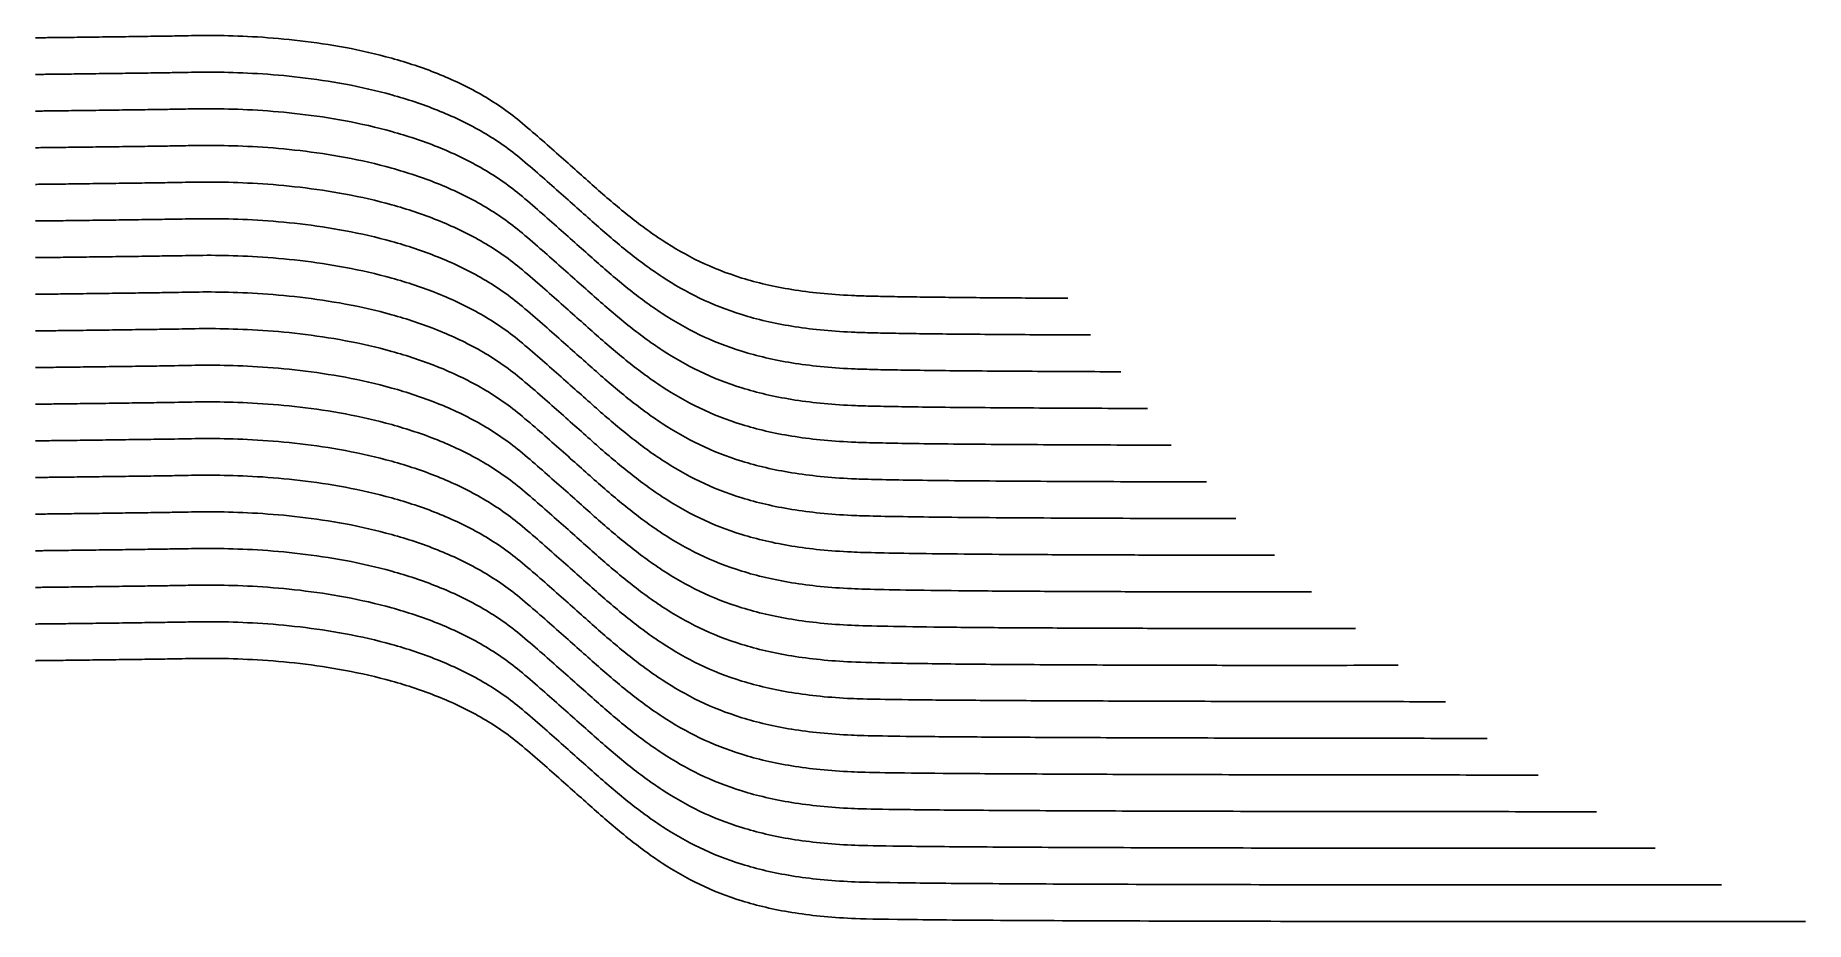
# Model space of a CAD drawing. Extents: x -13.6 to 72.9, y -83.1 to -39.8.
import ezdxf

# ---------------------------------------------------------------- set-up
doc = ezdxf.new("R2010")
doc.units = 0
doc.layers.add('LAYER_5', color=7, linetype='CONTINUOUS')

msp = doc.modelspace()

# ---------------------------------------------------------------- linework, layer by layer
at = {"layer": 'LAYER_5', "color": 250}
for points in [[(-13.601, -39.915), (-13.601, -39.915), (-13.503, -39.913), (-13.33, -39.911), (-13.156, -39.909), (-12.907, -39.906), (-12.604, -39.903), (-12.302, -39.899), (-11.946, -39.895), (-11.558, -39.89), (-11.17, -39.885), (-10.751, -39.88), (-10.322, -39.874), (-9.893, -39.869), (-9.455, -39.863), (-9.03, -39.857), (-8.604, -39.851), (-8.191, -39.846), (-7.813, -39.84), (-7.435, -39.835), (-7.091, -39.83), (-6.805, -39.825), (-6.518, -39.82), (-6.288, -39.816), (-6.137, -39.812), (-5.684, -39.802), (-5.165, -39.797), (-4.594, -39.806), (-4.023, -39.814), (-3.401, -39.835), (-2.742, -39.875), (-2.082, -39.915), (-1.385, -39.974), (-0.665, -40.057), (0.054, -40.141), (0.797, -40.251), (1.549, -40.391), (2.301, -40.532), (3.061, -40.704), (3.816, -40.914), (4.57, -41.124), (5.319, -41.371), (6.049, -41.663), (6.778, -41.955), (7.487, -42.29), (8.162, -42.676), (8.838, -43.062), (9.479, -43.498), (10.071, -43.991), (10.755, -44.56), (11.388, -45.113), (11.989, -45.647), (12.59, -46.181), (13.159, -46.696), (13.715, -47.187), (14.271, -47.677), (14.813, -48.144), (15.36, -48.583), (15.908, -49.022), (16.46, -49.432), (17.037, -49.81), (17.613, -50.188), (18.214, -50.534), (18.856, -50.843), (19.499, -51.151), (20.184, -51.423), (20.93, -51.654), (21.676, -51.885), (22.484, -52.075), (23.37, -52.219), (24.257, -52.363), (25.224, -52.461), (26.289, -52.51), (26.481, -52.519), (26.722, -52.527), (27.005, -52.535), (27.288, -52.543), (27.612, -52.551), (27.972, -52.558), (28.331, -52.565), (28.726, -52.571), (29.15, -52.577), (29.574, -52.584), (30.026, -52.589), (30.501, -52.595), (30.976, -52.6), (31.474, -52.605), (31.987, -52.61), (32.501, -52.615), (33.03, -52.619), (33.569, -52.623), (34.108, -52.627), (34.656, -52.631), (35.208, -52.634), (35.76, -52.638), (36.315, -52.641), (36.866, -52.643)], [(-13.601, -41.705), (-13.601, -41.705), (-13.503, -41.704), (-13.33, -41.702), (-13.156, -41.7), (-12.907, -41.697), (-12.604, -41.693), (-12.302, -41.69), (-11.946, -41.685), (-11.558, -41.68), (-11.17, -41.676), (-10.751, -41.67), (-10.322, -41.665), (-9.893, -41.659), (-9.455, -41.654), (-9.03, -41.648), (-8.604, -41.642), (-8.191, -41.637), (-7.813, -41.631), (-7.435, -41.626), (-7.091, -41.62), (-6.805, -41.616), (-6.518, -41.611), (-6.288, -41.607), (-6.137, -41.603), (-5.684, -41.592), (-5.165, -41.588), (-4.594, -41.596), (-4.023, -41.605), (-3.401, -41.626), (-2.742, -41.666), (-2.082, -41.705), (-1.385, -41.764), (-0.665, -41.848), (0.054, -41.932), (0.797, -42.041), (1.549, -42.182), (2.301, -42.323), (3.061, -42.495), (3.816, -42.705), (4.57, -42.914), (5.319, -43.162), (6.049, -43.454), (6.778, -43.745), (7.487, -44.081), (8.162, -44.467), (8.838, -44.853), (9.479, -45.289), (10.071, -45.782), (10.755, -46.35), (11.388, -46.904), (11.989, -47.438), (12.59, -47.972), (13.159, -48.487), (13.715, -48.977), (14.271, -49.468), (14.813, -49.935), (15.36, -50.374), (15.908, -50.812), (16.46, -51.223), (17.037, -51.601), (17.613, -51.979), (18.214, -52.325), (18.856, -52.633), (19.499, -52.942), (20.184, -53.214), (20.93, -53.445), (21.676, -53.676), (22.484, -53.865), (23.37, -54.009), (24.257, -54.153), (25.224, -54.252), (26.289, -54.301), (26.497, -54.31), (26.761, -54.319), (27.071, -54.328), (27.381, -54.336), (27.739, -54.344), (28.136, -54.352), (28.533, -54.359), (28.97, -54.366), (29.439, -54.373), (29.908, -54.379), (30.409, -54.385), (30.936, -54.391), (31.462, -54.397), (32.013, -54.402), (32.581, -54.406), (33.15, -54.411), (33.736, -54.416), (34.332, -54.42), (34.928, -54.424), (35.534, -54.427), (36.142, -54.43), (36.751, -54.434), (37.362, -54.437), (37.968, -54.439)], [(-13.601, -43.496), (-13.601, -43.496), (-13.503, -43.495), (-13.33, -43.493), (-13.156, -43.491), (-12.907, -43.488), (-12.604, -43.484), (-12.302, -43.48), (-11.946, -43.476), (-11.558, -43.471), (-11.17, -43.466), (-10.751, -43.461), (-10.322, -43.456), (-9.893, -43.45), (-9.455, -43.444), (-9.03, -43.439), (-8.604, -43.433), (-8.191, -43.427), (-7.813, -43.422), (-7.435, -43.416), (-7.091, -43.411), (-6.805, -43.406), (-6.518, -43.402), (-6.288, -43.397), (-6.137, -43.394), (-5.684, -43.383), (-5.165, -43.379), (-4.594, -43.387), (-4.023, -43.395), (-3.401, -43.416), (-2.742, -43.456), (-2.082, -43.496), (-1.385, -43.555), (-0.665, -43.639), (0.054, -43.723), (0.797, -43.832), (1.549, -43.973), (2.301, -44.113), (3.061, -44.286), (3.816, -44.495), (4.57, -44.705), (5.319, -44.953), (6.049, -45.244), (6.778, -45.536), (7.487, -45.872), (8.162, -46.258), (8.838, -46.644), (9.479, -47.08), (10.071, -47.572), (10.755, -48.141), (11.388, -48.695), (11.989, -49.229), (12.59, -49.763), (13.159, -50.277), (13.715, -50.768), (14.271, -51.259), (14.813, -51.726), (15.36, -52.164), (15.908, -52.603), (16.46, -53.014), (17.037, -53.392), (17.613, -53.77), (18.214, -54.115), (18.856, -54.424), (19.499, -54.733), (20.184, -55.005), (20.93, -55.236), (21.676, -55.466), (22.484, -55.656), (23.37, -55.8), (24.257, -55.944), (25.224, -56.043), (26.289, -56.092), (26.518, -56.102), (26.812, -56.112), (27.16, -56.121), (27.509, -56.13), (27.912, -56.139), (28.36, -56.147), (28.809, -56.155), (29.304, -56.162), (29.836, -56.169), (30.367, -56.176), (30.935, -56.182), (31.532, -56.188), (32.128, -56.194), (32.752, -56.199), (33.395, -56.204), (34.037, -56.209), (34.699, -56.213), (35.371, -56.217), (36.042, -56.221), (36.724, -56.224), (37.406, -56.228), (38.089, -56.231), (38.772, -56.233), (39.447, -56.236)], [(-13.601, -45.287), (-13.601, -45.287), (-13.503, -45.286), (-13.33, -45.284), (-13.156, -45.282), (-12.907, -45.279), (-12.604, -45.275), (-12.302, -45.271), (-11.946, -45.267), (-11.558, -45.262), (-11.17, -45.257), (-10.751, -45.252), (-10.322, -45.246), (-9.893, -45.241), (-9.455, -45.235), (-9.03, -45.229), (-8.604, -45.224), (-8.191, -45.218), (-7.813, -45.213), (-7.435, -45.207), (-7.091, -45.202), (-6.805, -45.197), (-6.518, -45.192), (-6.288, -45.188), (-6.137, -45.185), (-5.684, -45.174), (-5.165, -45.17), (-4.594, -45.178), (-4.023, -45.186), (-3.401, -45.207), (-2.742, -45.247), (-2.082, -45.287), (-1.385, -45.346), (-0.665, -45.43), (0.054, -45.514), (0.797, -45.623), (1.549, -45.764), (2.301, -45.904), (3.061, -46.076), (3.816, -46.286), (4.57, -46.496), (5.319, -46.744), (6.049, -47.035), (6.778, -47.327), (7.487, -47.662), (8.162, -48.048), (8.838, -48.434), (9.479, -48.87), (10.071, -49.363), (10.755, -49.932), (11.388, -50.485), (11.989, -51.019), (12.59, -51.554), (13.159, -52.068), (13.715, -52.559), (14.271, -53.05), (14.813, -53.516), (15.36, -53.955), (15.908, -54.394), (16.46, -54.804), (17.037, -55.183), (17.613, -55.561), (18.214, -55.906), (18.856, -56.215), (19.499, -56.524), (20.184, -56.796), (20.93, -57.026), (21.676, -57.257), (22.484, -57.447), (23.37, -57.591), (24.257, -57.735), (25.224, -57.834), (26.289, -57.882), (26.537, -57.894), (26.858, -57.904), (27.24, -57.914), (27.623, -57.924), (28.067, -57.933), (28.563, -57.942), (29.059, -57.95), (29.606, -57.958), (30.194, -57.965), (30.782, -57.972), (31.411, -57.979), (32.07, -57.984), (32.729, -57.99), (33.418, -57.996), (34.127, -58), (34.835, -58.005), (35.563, -58.009), (36.3, -58.013), (37.038, -58.017), (37.784, -58.02), (38.528, -58.023), (39.272, -58.026), (40.015, -58.028), (40.746, -58.03)], [(-13.601, -47.078), (-13.601, -47.078), (-13.503, -47.076), (-13.33, -47.074), (-13.156, -47.072), (-12.907, -47.069), (-12.604, -47.066), (-12.302, -47.062), (-11.946, -47.058), (-11.558, -47.053), (-11.17, -47.048), (-10.751, -47.043), (-10.322, -47.037), (-9.893, -47.032), (-9.455, -47.026), (-9.03, -47.02), (-8.604, -47.014), (-8.191, -47.009), (-7.813, -47.003), (-7.435, -46.998), (-7.091, -46.993), (-6.805, -46.988), (-6.518, -46.983), (-6.288, -46.979), (-6.137, -46.975), (-5.684, -46.965), (-5.165, -46.96), (-4.594, -46.969), (-4.023, -46.977), (-3.401, -46.998), (-2.742, -47.038), (-2.082, -47.078), (-1.385, -47.137), (-0.665, -47.221), (0.054, -47.304), (0.797, -47.414), (1.549, -47.554), (2.301, -47.695), (3.061, -47.867), (3.816, -48.077), (4.57, -48.287), (5.319, -48.534), (6.049, -48.826), (6.778, -49.118), (7.487, -49.453), (8.162, -49.839), (8.838, -50.225), (9.479, -50.661), (10.071, -51.154), (10.755, -51.723), (11.388, -52.276), (11.989, -52.81), (12.59, -53.344), (13.159, -53.859), (13.715, -54.35), (14.271, -54.84), (14.813, -55.307), (15.36, -55.746), (15.908, -56.185), (16.46, -56.595), (17.037, -56.973), (17.613, -57.351), (18.214, -57.697), (18.856, -58.006), (19.499, -58.314), (20.184, -58.586), (20.93, -58.817), (21.676, -59.048), (22.484, -59.238), (23.37, -59.382), (24.257, -59.526), (25.224, -59.624), (26.289, -59.673), (26.553, -59.685), (26.899, -59.696), (27.314, -59.707), (27.728, -59.717), (28.211, -59.727), (28.751, -59.736), (29.291, -59.744), (29.887, -59.752), (30.527, -59.76), (31.167, -59.767), (31.852, -59.774), (32.568, -59.78), (33.285, -59.786), (34.033, -59.791), (34.801, -59.796), (35.569, -59.801), (36.357, -59.805), (37.152, -59.808), (37.947, -59.812), (38.75, -59.815), (39.547, -59.817), (40.345, -59.82), (41.137, -59.822), (41.913, -59.824)], [(-13.601, -48.868), (-13.601, -48.868), (-13.503, -48.867), (-13.33, -48.865), (-13.156, -48.863), (-12.907, -48.86), (-12.604, -48.856), (-12.302, -48.853), (-11.946, -48.848), (-11.558, -48.843), (-11.17, -48.839), (-10.751, -48.833), (-10.322, -48.828), (-9.893, -48.822), (-9.455, -48.817), (-9.03, -48.811), (-8.604, -48.805), (-8.191, -48.8), (-7.813, -48.794), (-7.435, -48.789), (-7.091, -48.783), (-6.805, -48.779), (-6.518, -48.774), (-6.288, -48.77), (-6.137, -48.766), (-5.684, -48.755), (-5.165, -48.751), (-4.594, -48.759), (-4.023, -48.768), (-3.401, -48.789), (-2.742, -48.829), (-2.082, -48.868), (-1.385, -48.927), (-0.665, -49.011), (0.054, -49.095), (0.797, -49.204), (1.549, -49.345), (2.301, -49.486), (3.061, -49.658), (3.816, -49.868), (4.57, -50.078), (5.319, -50.325), (6.049, -50.617), (6.778, -50.908), (7.487, -51.244), (8.162, -51.63), (8.838, -52.016), (9.479, -52.452), (10.071, -52.945), (10.755, -53.513), (11.388, -54.067), (11.989, -54.601), (12.59, -55.135), (13.159, -55.65), (13.715, -56.14), (14.271, -56.631), (14.813, -57.098), (15.36, -57.537), (15.908, -57.975), (16.46, -58.386), (17.037, -58.764), (17.613, -59.142), (18.214, -59.488), (18.856, -59.796), (19.499, -60.105), (20.184, -60.377), (20.93, -60.608), (21.676, -60.839), (22.484, -61.028), (23.37, -61.172), (24.257, -61.316), (25.224, -61.415), (26.289, -61.464), (26.578, -61.477), (26.962, -61.489), (27.426, -61.5), (27.89, -61.512), (28.433, -61.522), (29.041, -61.531), (29.649, -61.541), (30.321, -61.549), (31.042, -61.557), (31.763, -61.564), (32.533, -61.571), (33.337, -61.577), (34.142, -61.583), (34.98, -61.588), (35.836, -61.593), (36.693, -61.597), (37.569, -61.601), (38.448, -61.605), (39.327, -61.608), (40.209, -61.611), (41.08, -61.613), (41.951, -61.615), (42.81, -61.616), (43.642, -61.618)], [(-13.601, -50.659), (-13.601, -50.659), (-13.503, -50.658), (-13.33, -50.656), (-13.156, -50.654), (-12.907, -50.651), (-12.604, -50.647), (-12.302, -50.643), (-11.946, -50.639), (-11.558, -50.634), (-11.17, -50.629), (-10.751, -50.624), (-10.322, -50.619), (-9.893, -50.613), (-9.455, -50.607), (-9.03, -50.602), (-8.604, -50.596), (-8.191, -50.59), (-7.813, -50.585), (-7.435, -50.579), (-7.091, -50.574), (-6.805, -50.569), (-6.518, -50.565), (-6.288, -50.56), (-6.137, -50.557), (-5.684, -50.546), (-5.165, -50.542), (-4.594, -50.55), (-4.023, -50.559), (-3.401, -50.579), (-2.742, -50.619), (-2.082, -50.659), (-1.385, -50.718), (-0.665, -50.802), (0.054, -50.886), (0.797, -50.995), (1.549, -51.136), (2.301, -51.276), (3.061, -51.449), (3.816, -51.658), (4.57, -51.868), (5.319, -52.116), (6.049, -52.407), (6.778, -52.699), (7.487, -53.035), (8.162, -53.421), (8.838, -53.807), (9.479, -54.243), (10.071, -54.736), (10.755, -55.304), (11.388, -55.858), (11.989, -56.392), (12.59, -56.926), (13.159, -57.44), (13.715, -57.931), (14.271, -58.422), (14.813, -58.889), (15.36, -59.327), (15.908, -59.766), (16.46, -60.177), (17.037, -60.555), (17.613, -60.933), (18.214, -61.278), (18.856, -61.587), (19.499, -61.896), (20.184, -62.168), (20.93, -62.399), (21.676, -62.629), (22.484, -62.819), (23.37, -62.963), (24.257, -63.107), (25.224, -63.206), (26.289, -63.255), (26.599, -63.269), (27.017, -63.282), (27.524, -63.294), (28.031, -63.306), (28.627, -63.316), (29.294, -63.326), (29.961, -63.336), (30.7, -63.344), (31.491, -63.352), (32.282, -63.36), (33.126, -63.367), (34.005, -63.373), (34.885, -63.379), (35.798, -63.384), (36.729, -63.388), (37.66, -63.393), (38.607, -63.396), (39.553, -63.399), (40.5, -63.402), (41.444, -63.405), (42.369, -63.406), (43.295, -63.408), (44.2, -63.409), (45.069, -63.41)], [(-13.601, -52.45), (-13.601, -52.45), (-13.503, -52.449), (-13.33, -52.447), (-13.156, -52.445), (-12.907, -52.442), (-12.604, -52.438), (-12.302, -52.434), (-11.946, -52.43), (-11.558, -52.425), (-11.17, -52.42), (-10.751, -52.415), (-10.322, -52.409), (-9.893, -52.404), (-9.455, -52.398), (-9.03, -52.392), (-8.604, -52.387), (-8.191, -52.381), (-7.813, -52.376), (-7.435, -52.37), (-7.091, -52.365), (-6.805, -52.36), (-6.518, -52.355), (-6.288, -52.351), (-6.137, -52.348), (-5.684, -52.337), (-5.165, -52.333), (-4.594, -52.341), (-4.023, -52.349), (-3.401, -52.37), (-2.742, -52.41), (-2.082, -52.45), (-1.385, -52.509), (-0.665, -52.593), (0.054, -52.677), (0.797, -52.786), (1.549, -52.927), (2.301, -53.067), (3.061, -53.239), (3.816, -53.449), (4.57, -53.659), (5.319, -53.907), (6.049, -54.198), (6.778, -54.49), (7.487, -54.825), (8.162, -55.211), (8.838, -55.597), (9.479, -56.033), (10.071, -56.526), (10.755, -57.095), (11.388, -57.648), (11.989, -58.182), (12.59, -58.717), (13.159, -59.231), (13.715, -59.722), (14.271, -60.213), (14.813, -60.679), (15.36, -61.118), (15.908, -61.557), (16.46, -61.967), (17.037, -62.346), (17.613, -62.724), (18.214, -63.069), (18.856, -63.378), (19.499, -63.687), (20.184, -63.959), (20.93, -64.189), (21.676, -64.42), (22.484, -64.61), (23.37, -64.754), (24.257, -64.898), (25.224, -64.997), (26.289, -65.045), (26.628, -65.061), (27.093, -65.075), (27.662, -65.088), (28.231, -65.1), (28.902, -65.112), (29.655, -65.122), (30.407, -65.132), (31.24, -65.141), (32.13, -65.149), (33.021, -65.157), (33.969, -65.164), (34.952, -65.17), (35.934, -65.176), (36.952, -65.181), (37.982, -65.185), (39.011, -65.189), (40.053, -65.192), (41.084, -65.194), (42.115, -65.197), (43.135, -65.199), (44.121, -65.2), (45.108, -65.201), (46.06, -65.201), (46.957, -65.201)], [(-13.601, -54.241), (-13.601, -54.241), (-13.503, -54.239), (-13.33, -54.237), (-13.156, -54.235), (-12.907, -54.232), (-12.604, -54.229), (-12.302, -54.225), (-11.946, -54.221), (-11.558, -54.216), (-11.17, -54.211), (-10.751, -54.206), (-10.322, -54.2), (-9.893, -54.195), (-9.455, -54.189), (-9.03, -54.183), (-8.604, -54.178), (-8.191, -54.172), (-7.813, -54.166), (-7.435, -54.161), (-7.091, -54.156), (-6.805, -54.151), (-6.518, -54.146), (-6.288, -54.142), (-6.137, -54.138), (-5.684, -54.128), (-5.165, -54.123), (-4.594, -54.132), (-4.023, -54.14), (-3.401, -54.161), (-2.742, -54.201), (-2.082, -54.241), (-1.385, -54.3), (-0.665, -54.384), (0.054, -54.468), (0.797, -54.577), (1.549, -54.717), (2.301, -54.858), (3.061, -55.03), (3.816, -55.24), (4.57, -55.45), (5.319, -55.697), (6.049, -55.989), (6.778, -56.281), (7.487, -56.616), (8.162, -57.002), (8.838, -57.388), (9.479, -57.824), (10.071, -58.317), (10.755, -58.886), (11.388, -59.439), (11.989, -59.973), (12.59, -60.507), (13.159, -61.022), (13.715, -61.513), (14.271, -62.003), (14.813, -62.47), (15.36, -62.909), (15.908, -63.348), (16.46, -63.758), (17.037, -64.136), (17.613, -64.514), (18.214, -64.86), (18.856, -65.169), (19.499, -65.478), (20.184, -65.749), (20.93, -65.98), (21.676, -66.211), (22.484, -66.401), (23.37, -66.545), (24.257, -66.689), (25.224, -66.787), (26.289, -66.836), (26.683, -66.854), (27.222, -66.87), (27.877, -66.885), (28.532, -66.899), (29.303, -66.911), (30.16, -66.922), (31.018, -66.933), (31.963, -66.943), (32.965, -66.951), (33.968, -66.959), (35.029, -66.965), (36.119, -66.971), (37.21, -66.976), (38.33, -66.98), (39.45, -66.984), (40.571, -66.987), (41.692, -66.989), (42.784, -66.99), (43.877, -66.992), (44.942, -66.992), (45.95, -66.992), (46.958, -66.992), (47.909, -66.991), (48.774, -66.99)], [(-13.601, -56.031), (-13.601, -56.031), (-13.503, -56.03), (-13.33, -56.028), (-13.156, -56.026), (-12.907, -56.023), (-12.604, -56.019), (-12.302, -56.016), (-11.946, -56.011), (-11.558, -56.006), (-11.17, -56.002), (-10.751, -55.996), (-10.322, -55.991), (-9.893, -55.985), (-9.455, -55.98), (-9.03, -55.974), (-8.604, -55.968), (-8.191, -55.963), (-7.813, -55.957), (-7.435, -55.952), (-7.091, -55.946), (-6.805, -55.942), (-6.518, -55.937), (-6.288, -55.933), (-6.137, -55.929), (-5.684, -55.918), (-5.165, -55.914), (-4.594, -55.922), (-4.023, -55.931), (-3.401, -55.952), (-2.742, -55.992), (-2.082, -56.031), (-1.385, -56.09), (-0.665, -56.174), (0.054, -56.258), (0.797, -56.367), (1.549, -56.508), (2.301, -56.649), (3.061, -56.821), (3.816, -57.031), (4.57, -57.241), (5.319, -57.488), (6.049, -57.78), (6.778, -58.071), (7.487, -58.407), (8.162, -58.793), (8.838, -59.179), (9.479, -59.615), (10.071, -60.108), (10.755, -60.676), (11.388, -61.23), (11.989, -61.764), (12.59, -62.298), (13.159, -62.813), (13.715, -63.303), (14.271, -63.794), (14.813, -64.261), (15.36, -64.7), (15.908, -65.138), (16.46, -65.549), (17.037, -65.927), (17.613, -66.305), (18.214, -66.651), (18.856, -66.959), (19.499, -67.268), (20.184, -67.54), (20.93, -67.771), (21.676, -68.002), (22.484, -68.191), (23.37, -68.335), (24.257, -68.479), (25.224, -68.578), (26.289, -68.627), (26.713, -68.646), (27.316, -68.663), (28.06, -68.678), (28.804, -68.694), (29.688, -68.707), (30.674, -68.718), (31.659, -68.729), (32.746, -68.739), (33.896, -68.747), (35.045, -68.755), (36.256, -68.761), (37.491, -68.766), (38.725, -68.771), (39.983, -68.775), (41.225, -68.778), (42.467, -68.78), (43.692, -68.782), (44.863, -68.783), (46.034, -68.783), (47.149, -68.783), (48.171, -68.782), (49.192, -68.782), (50.119, -68.78), (50.913, -68.779)], [(-13.601, -57.822), (-13.601, -57.822), (-13.503, -57.821), (-13.33, -57.819), (-13.156, -57.817), (-12.907, -57.814), (-12.604, -57.81), (-12.302, -57.806), (-11.946, -57.802), (-11.558, -57.797), (-11.17, -57.792), (-10.751, -57.787), (-10.322, -57.782), (-9.893, -57.776), (-9.455, -57.77), (-9.03, -57.765), (-8.604, -57.759), (-8.191, -57.753), (-7.813, -57.748), (-7.435, -57.742), (-7.091, -57.737), (-6.805, -57.732), (-6.518, -57.728), (-6.288, -57.723), (-6.137, -57.72), (-5.684, -57.709), (-5.165, -57.705), (-4.594, -57.713), (-4.023, -57.722), (-3.401, -57.742), (-2.742, -57.782), (-2.082, -57.822), (-1.385, -57.881), (-0.665, -57.965), (0.054, -58.049), (0.797, -58.158), (1.549, -58.299), (2.301, -58.439), (3.061, -58.612), (3.816, -58.821), (4.57, -59.031), (5.319, -59.279), (6.049, -59.57), (6.778, -59.862), (7.487, -60.198), (8.162, -60.584), (8.838, -60.97), (9.479, -61.406), (10.071, -61.899), (10.755, -62.467), (11.388, -63.021), (11.989, -63.555), (12.59, -64.089), (13.159, -64.603), (13.715, -65.094), (14.271, -65.585), (14.813, -66.052), (15.36, -66.49), (15.908, -66.929), (16.46, -67.34), (17.037, -67.718), (17.613, -68.096), (18.214, -68.441), (18.856, -68.75), (19.499, -69.059), (20.184, -69.331), (20.93, -69.562), (21.676, -69.792), (22.484, -69.982), (23.37, -70.126), (24.257, -70.27), (25.224, -70.369), (26.289, -70.418), (26.818, -70.442), (27.616, -70.463), (28.608, -70.481), (29.6, -70.499), (30.788, -70.514), (32.097, -70.527), (33.406, -70.54), (34.837, -70.55), (36.317, -70.558), (37.796, -70.567), (39.324, -70.573), (40.828, -70.577), (42.331, -70.582), (43.81, -70.584), (45.191, -70.586), (46.572, -70.587), (47.855, -70.587), (48.968, -70.587), (50.08, -70.586), (51.021, -70.584), (51.718, -70.582), (52.415, -70.58), (52.867, -70.577), (53.002, -70.574)], [(-13.601, -59.613), (-13.601, -59.613), (-13.503, -59.612), (-13.33, -59.61), (-13.156, -59.608), (-12.907, -59.605), (-12.604, -59.601), (-12.302, -59.597), (-11.946, -59.593), (-11.558, -59.588), (-11.17, -59.583), (-10.751, -59.578), (-10.322, -59.572), (-9.893, -59.567), (-9.455, -59.561), (-9.03, -59.555), (-8.604, -59.55), (-8.191, -59.544), (-7.813, -59.539), (-7.435, -59.533), (-7.091, -59.528), (-6.805, -59.523), (-6.518, -59.518), (-6.288, -59.514), (-6.137, -59.511), (-5.684, -59.5), (-5.165, -59.496), (-4.594, -59.504), (-4.023, -59.512), (-3.401, -59.533), (-2.742, -59.573), (-2.082, -59.613), (-1.385, -59.672), (-0.665, -59.756), (0.054, -59.84), (0.797, -59.949), (1.549, -60.09), (2.301, -60.23), (3.061, -60.402), (3.816, -60.612), (4.57, -60.822), (5.319, -61.07), (6.049, -61.361), (6.778, -61.653), (7.487, -61.988), (8.162, -62.374), (8.838, -62.76), (9.479, -63.197), (10.071, -63.689), (10.755, -64.258), (11.388, -64.811), (11.989, -65.346), (12.59, -65.88), (13.159, -66.394), (13.715, -66.885), (14.271, -67.376), (14.813, -67.842), (15.36, -68.281), (15.908, -68.72), (16.46, -69.13), (17.037, -69.509), (17.613, -69.887), (18.214, -70.232), (18.856, -70.541), (19.499, -70.85), (20.184, -71.122), (20.93, -71.352), (21.676, -71.583), (22.484, -71.773), (23.37, -71.917), (24.257, -72.061), (25.224, -72.16), (26.289, -72.208), (26.578, -72.222), (27.055, -72.234), (27.692, -72.245), (28.33, -72.256), (29.127, -72.266), (30.059, -72.276), (30.99, -72.285), (32.054, -72.293), (33.224, -72.301), (34.395, -72.309), (35.671, -72.315), (37.026, -72.321), (38.381, -72.327), (39.814, -72.333), (41.299, -72.337), (42.784, -72.342), (44.32, -72.346), (45.881, -72.349), (47.441, -72.352), (49.026, -72.355), (50.608, -72.357), (52.189, -72.359), (53.768, -72.361), (55.316, -72.362)], [(-13.601, -61.404), (-13.601, -61.404), (-13.503, -61.402), (-13.33, -61.4), (-13.156, -61.398), (-12.907, -61.395), (-12.604, -61.392), (-12.302, -61.388), (-11.946, -61.384), (-11.558, -61.379), (-11.17, -61.374), (-10.751, -61.369), (-10.322, -61.363), (-9.893, -61.358), (-9.455, -61.352), (-9.03, -61.346), (-8.604, -61.341), (-8.191, -61.335), (-7.813, -61.329), (-7.435, -61.324), (-7.091, -61.319), (-6.805, -61.314), (-6.518, -61.309), (-6.288, -61.305), (-6.137, -61.301), (-5.684, -61.291), (-5.165, -61.286), (-4.594, -61.295), (-4.023, -61.303), (-3.401, -61.324), (-2.742, -61.364), (-2.082, -61.404), (-1.385, -61.463), (-0.665, -61.547), (0.054, -61.631), (0.797, -61.74), (1.549, -61.88), (2.301, -62.021), (3.061, -62.193), (3.816, -62.403), (4.57, -62.613), (5.319, -62.86), (6.049, -63.152), (6.778, -63.444), (7.487, -63.779), (8.162, -64.165), (8.838, -64.551), (9.479, -64.987), (10.071, -65.48), (10.755, -66.049), (11.388, -66.602), (11.989, -67.136), (12.59, -67.67), (13.159, -68.185), (13.715, -68.676), (14.271, -69.166), (14.813, -69.633), (15.36, -70.072), (15.908, -70.511), (16.46, -70.921), (17.037, -71.299), (17.613, -71.677), (18.214, -72.023), (18.856, -72.332), (19.499, -72.641), (20.184, -72.912), (20.93, -73.143), (21.676, -73.374), (22.484, -73.564), (23.37, -73.708), (24.257, -73.852), (25.224, -73.95), (26.289, -73.999), (26.597, -74.013), (27.111, -74.026), (27.801, -74.038), (28.491, -74.05), (29.357, -74.06), (30.366, -74.07), (31.376, -74.08), (32.53, -74.088), (33.796, -74.096), (35.063, -74.104), (36.443, -74.111), (37.904, -74.117), (39.365, -74.123), (40.907, -74.128), (42.5, -74.132), (44.093, -74.137), (45.737, -74.14), (47.399, -74.143), (49.062, -74.146), (50.743, -74.149), (52.412, -74.151), (54.082, -74.152), (55.739, -74.154), (57.352, -74.154)], [(-13.601, -63.194), (-13.601, -63.194), (-13.503, -63.193), (-13.33, -63.191), (-13.156, -63.189), (-12.907, -63.186), (-12.604, -63.182), (-12.302, -63.179), (-11.946, -63.174), (-11.558, -63.17), (-11.17, -63.165), (-10.751, -63.159), (-10.322, -63.154), (-9.893, -63.148), (-9.455, -63.143), (-9.03, -63.137), (-8.604, -63.131), (-8.191, -63.126), (-7.813, -63.12), (-7.435, -63.115), (-7.091, -63.109), (-6.805, -63.105), (-6.518, -63.1), (-6.288, -63.096), (-6.137, -63.092), (-5.684, -63.081), (-5.165, -63.077), (-4.594, -63.085), (-4.023, -63.094), (-3.401, -63.115), (-2.742, -63.155), (-2.082, -63.195), (-1.385, -63.253), (-0.665, -63.337), (0.054, -63.421), (0.797, -63.53), (1.549, -63.671), (2.301, -63.812), (3.061, -63.984), (3.816, -64.194), (4.57, -64.404), (5.319, -64.651), (6.049, -64.943), (6.778, -65.234), (7.487, -65.57), (8.162, -65.956), (8.838, -66.342), (9.479, -66.778), (10.071, -67.271), (10.755, -67.839), (11.388, -68.393), (11.989, -68.927), (12.59, -69.461), (13.159, -69.976), (13.715, -70.466), (14.271, -70.957), (14.813, -71.424), (15.36, -71.863), (15.908, -72.301), (16.46, -72.712), (17.037, -73.09), (17.613, -73.468), (18.214, -73.814), (18.856, -74.123), (19.499, -74.431), (20.184, -74.703), (20.93, -74.934), (21.676, -75.165), (22.484, -75.354), (23.37, -75.498), (24.257, -75.642), (25.224, -75.741), (26.289, -75.79), (26.617, -75.805), (27.179, -75.819), (27.939, -75.831), (28.698, -75.843), (29.654, -75.855), (30.77, -75.865), (31.885, -75.875), (33.159, -75.883), (34.554, -75.891), (35.949, -75.899), (37.466, -75.906), (39.066, -75.912), (40.665, -75.918), (42.349, -75.923), (44.077, -75.927), (45.806, -75.931), (47.58, -75.935), (49.362, -75.937), (51.144, -75.94), (52.933, -75.942), (54.693, -75.943), (56.452, -75.945), (58.182, -75.946), (59.843, -75.946)], [(-13.601, -64.985), (-13.601, -64.985), (-13.503, -64.984), (-13.33, -64.982), (-13.156, -64.98), (-12.907, -64.977), (-12.604, -64.973), (-12.302, -64.969), (-11.946, -64.965), (-11.558, -64.96), (-11.17, -64.955), (-10.751, -64.95), (-10.322, -64.945), (-9.893, -64.939), (-9.455, -64.933), (-9.03, -64.928), (-8.604, -64.922), (-8.191, -64.916), (-7.813, -64.911), (-7.435, -64.905), (-7.091, -64.9), (-6.805, -64.895), (-6.518, -64.891), (-6.288, -64.886), (-6.137, -64.883), (-5.684, -64.872), (-5.165, -64.868), (-4.594, -64.876), (-4.023, -64.885), (-3.401, -64.906), (-2.742, -64.945), (-2.082, -64.985), (-1.385, -65.044), (-0.665, -65.128), (0.054, -65.212), (0.797, -65.321), (1.549, -65.462), (2.301, -65.603), (3.061, -65.775), (3.816, -65.984), (4.57, -66.194), (5.319, -66.442), (6.049, -66.734), (6.778, -67.025), (7.487, -67.361), (8.162, -67.747), (8.838, -68.133), (9.479, -68.569), (10.071, -69.062), (10.755, -69.63), (11.388, -70.184), (11.989, -70.718), (12.59, -71.252), (13.159, -71.766), (13.715, -72.257), (14.271, -72.748), (14.813, -73.215), (15.36, -73.653), (15.908, -74.092), (16.46, -74.503), (17.037, -74.881), (17.613, -75.259), (18.214, -75.605), (18.856, -75.913), (19.499, -76.222), (20.184, -76.494), (20.93, -76.725), (21.676, -76.955), (22.484, -77.145), (23.37, -77.289), (24.257, -77.433), (25.224, -77.532), (26.289, -77.581), (26.641, -77.597), (27.263, -77.611), (28.109, -77.624), (28.955, -77.638), (30.025, -77.649), (31.271, -77.66), (32.517, -77.67), (33.94, -77.679), (35.493, -77.687), (37.046, -77.695), (38.729, -77.702), (40.495, -77.708), (42.261, -77.714), (44.111, -77.718), (45.997, -77.722), (47.883, -77.726), (49.805, -77.729), (51.717, -77.731), (53.629, -77.733), (55.531, -77.735), (57.375, -77.736), (59.22, -77.737), (61.008, -77.737), (62.691, -77.737)], [(-13.601, -66.776), (-13.601, -66.776), (-13.503, -66.775), (-13.33, -66.773), (-13.156, -66.771), (-12.907, -66.768), (-12.604, -66.764), (-12.302, -66.76), (-11.946, -66.756), (-11.558, -66.751), (-11.17, -66.746), (-10.751, -66.741), (-10.322, -66.735), (-9.893, -66.73), (-9.455, -66.724), (-9.03, -66.718), (-8.604, -66.713), (-8.191, -66.707), (-7.813, -66.702), (-7.435, -66.696), (-7.091, -66.691), (-6.805, -66.686), (-6.518, -66.681), (-6.288, -66.677), (-6.137, -66.674), (-5.684, -66.663), (-5.165, -66.659), (-4.594, -66.667), (-4.023, -66.675), (-3.401, -66.696), (-2.742, -66.736), (-2.082, -66.776), (-1.385, -66.835), (-0.665, -66.919), (0.054, -67.003), (0.797, -67.112), (1.549, -67.253), (2.301, -67.393), (3.061, -67.565), (3.816, -67.775), (4.57, -67.985), (5.319, -68.233), (6.049, -68.524), (6.778, -68.816), (7.487, -69.151), (8.162, -69.537), (8.838, -69.923), (9.479, -70.36), (10.071, -70.852), (10.755, -71.421), (11.388, -71.974), (11.989, -72.509), (12.59, -73.043), (13.159, -73.557), (13.715, -74.048), (14.271, -74.539), (14.813, -75.005), (15.36, -75.444), (15.908, -75.883), (16.46, -76.294), (17.037, -76.672), (17.613, -77.05), (18.214, -77.395), (18.856, -77.704), (19.499, -78.013), (20.184, -78.285), (20.93, -78.515), (21.676, -78.746), (22.484, -78.936), (23.37, -79.08), (24.257, -79.224), (25.224, -79.323), (26.289, -79.371), (26.667, -79.389), (27.357, -79.404), (28.301, -79.418), (29.245, -79.432), (30.442, -79.444), (31.836, -79.455), (33.229, -79.466), (34.819, -79.475), (36.546, -79.483), (38.274, -79.491), (40.139, -79.498), (42.085, -79.503), (44.03, -79.509), (46.056, -79.513), (48.104, -79.517), (50.151, -79.52), (52.221, -79.523), (54.255, -79.525), (56.289, -79.526), (58.287, -79.527), (60.191, -79.527), (62.095, -79.528), (63.906, -79.527), (65.564, -79.527)], [(-13.601, -68.567), (-13.601, -68.567), (-13.503, -68.565), (-13.33, -68.563), (-13.156, -68.561), (-12.907, -68.558), (-12.604, -68.555), (-12.302, -68.551), (-11.946, -68.547), (-11.558, -68.542), (-11.17, -68.537), (-10.751, -68.532), (-10.322, -68.526), (-9.893, -68.521), (-9.455, -68.515), (-9.03, -68.509), (-8.604, -68.504), (-8.191, -68.498), (-7.813, -68.492), (-7.435, -68.487), (-7.091, -68.482), (-6.805, -68.477), (-6.518, -68.472), (-6.288, -68.468), (-6.137, -68.464), (-5.684, -68.454), (-5.165, -68.449), (-4.594, -68.458), (-4.023, -68.466), (-3.401, -68.487), (-2.742, -68.527), (-2.082, -68.567), (-1.385, -68.626), (-0.665, -68.71), (0.054, -68.794), (0.797, -68.903), (1.549, -69.043), (2.301, -69.184), (3.061, -69.356), (3.816, -69.566), (4.57, -69.776), (5.319, -70.023), (6.049, -70.315), (6.778, -70.607), (7.487, -70.942), (8.162, -71.328), (8.838, -71.714), (9.479, -72.15), (10.071, -72.643), (10.755, -73.212), (11.388, -73.765), (11.989, -74.299), (12.59, -74.833), (13.159, -75.348), (13.715, -75.839), (14.271, -76.329), (14.813, -76.796), (15.36, -77.235), (15.908, -77.674), (16.46, -78.084), (17.037, -78.462), (17.613, -78.84), (18.214, -79.186), (18.856, -79.495), (19.499, -79.804), (20.184, -80.075), (20.93, -80.306), (21.676, -80.537), (22.484, -80.727), (23.37, -80.871), (24.257, -81.015), (25.224, -81.113), (26.289, -81.162), (26.7, -81.181), (27.48, -81.198), (28.555, -81.212), (29.629, -81.227), (30.998, -81.24), (32.586, -81.251), (34.175, -81.262), (35.983, -81.272), (37.937, -81.28), (39.89, -81.288), (41.989, -81.294), (44.158, -81.3), (46.327, -81.305), (48.567, -81.309), (50.803, -81.312), (53.039, -81.315), (55.271, -81.316), (57.425, -81.317), (59.579, -81.318), (61.654, -81.319), (63.576, -81.318), (65.499, -81.318), (67.268, -81.316), (68.81, -81.315)], [(-13.601, -70.357), (-13.601, -70.357), (-13.503, -70.356), (-13.33, -70.354), (-13.156, -70.352), (-12.907, -70.349), (-12.604, -70.345), (-12.302, -70.342), (-11.946, -70.337), (-11.558, -70.333), (-11.17, -70.328), (-10.751, -70.322), (-10.322, -70.317), (-9.893, -70.311), (-9.455, -70.306), (-9.03, -70.3), (-8.604, -70.294), (-8.191, -70.289), (-7.813, -70.283), (-7.435, -70.278), (-7.091, -70.272), (-6.805, -70.268), (-6.518, -70.263), (-6.288, -70.259), (-6.137, -70.255), (-5.684, -70.244), (-5.165, -70.24), (-4.594, -70.248), (-4.023, -70.257), (-3.401, -70.278), (-2.742, -70.318), (-2.082, -70.358), (-1.385, -70.416), (-0.665, -70.5), (0.054, -70.584), (0.797, -70.693), (1.549, -70.834), (2.301, -70.975), (3.061, -71.147), (3.816, -71.357), (4.57, -71.567), (5.319, -71.814), (6.049, -72.106), (6.778, -72.397), (7.487, -72.733), (8.162, -73.119), (8.838, -73.505), (9.479, -73.941), (10.071, -74.434), (10.755, -75.002), (11.388, -75.556), (11.989, -76.09), (12.59, -76.624), (13.159, -77.139), (13.715, -77.629), (14.271, -78.12), (14.813, -78.587), (15.36, -79.026), (15.908, -79.464), (16.46, -79.875), (17.037, -80.253), (17.613, -80.631), (18.214, -80.977), (18.856, -81.286), (19.499, -81.594), (20.184, -81.866), (20.93, -82.097), (21.676, -82.328), (22.484, -82.517), (23.37, -82.661), (24.257, -82.806), (25.224, -82.904), (26.289, -82.953), (26.756, -82.974), (27.698, -82.993), (29.006, -83.009), (30.315, -83.025), (31.989, -83.039), (33.921, -83.051), (35.853, -83.062), (38.042, -83.072), (40.38, -83.08), (42.717, -83.087), (45.202, -83.093), (47.727, -83.098), (50.251, -83.102), (52.815, -83.105), (55.308, -83.107), (57.802, -83.109), (60.225, -83.109), (62.47, -83.109), (64.715, -83.109), (66.781, -83.108), (68.558, -83.106), (70.336, -83.104), (71.826, -83.102), (72.918, -83.1)]]:
    msp.add_open_spline(points, degree=3, knots=[0, 0, 0, 0, 1, 1, 1, 2, 2, 2, 3, 3, 3, 4, 4, 4, 5, 5, 5, 6, 6, 6, 7, 7, 7, 8, 8, 8, 9, 9, 9, 10, 10, 10, 11, 11, 11, 12, 12, 12, 13, 13, 13, 14, 14, 14, 15, 15, 15, 16, 16, 16, 17, 17, 17, 18, 18, 18, 19, 19, 19, 20, 20, 20, 21, 21, 21, 22, 22, 22, 23, 23, 23, 24, 24, 24, 25, 25, 25, 26, 26, 26, 27, 27, 27, 28, 28, 28, 29, 29, 29, 30, 30, 30, 31, 31, 31, 32, 32, 32, 32], dxfattribs=at)

doc.saveas('drawing.dxf')
